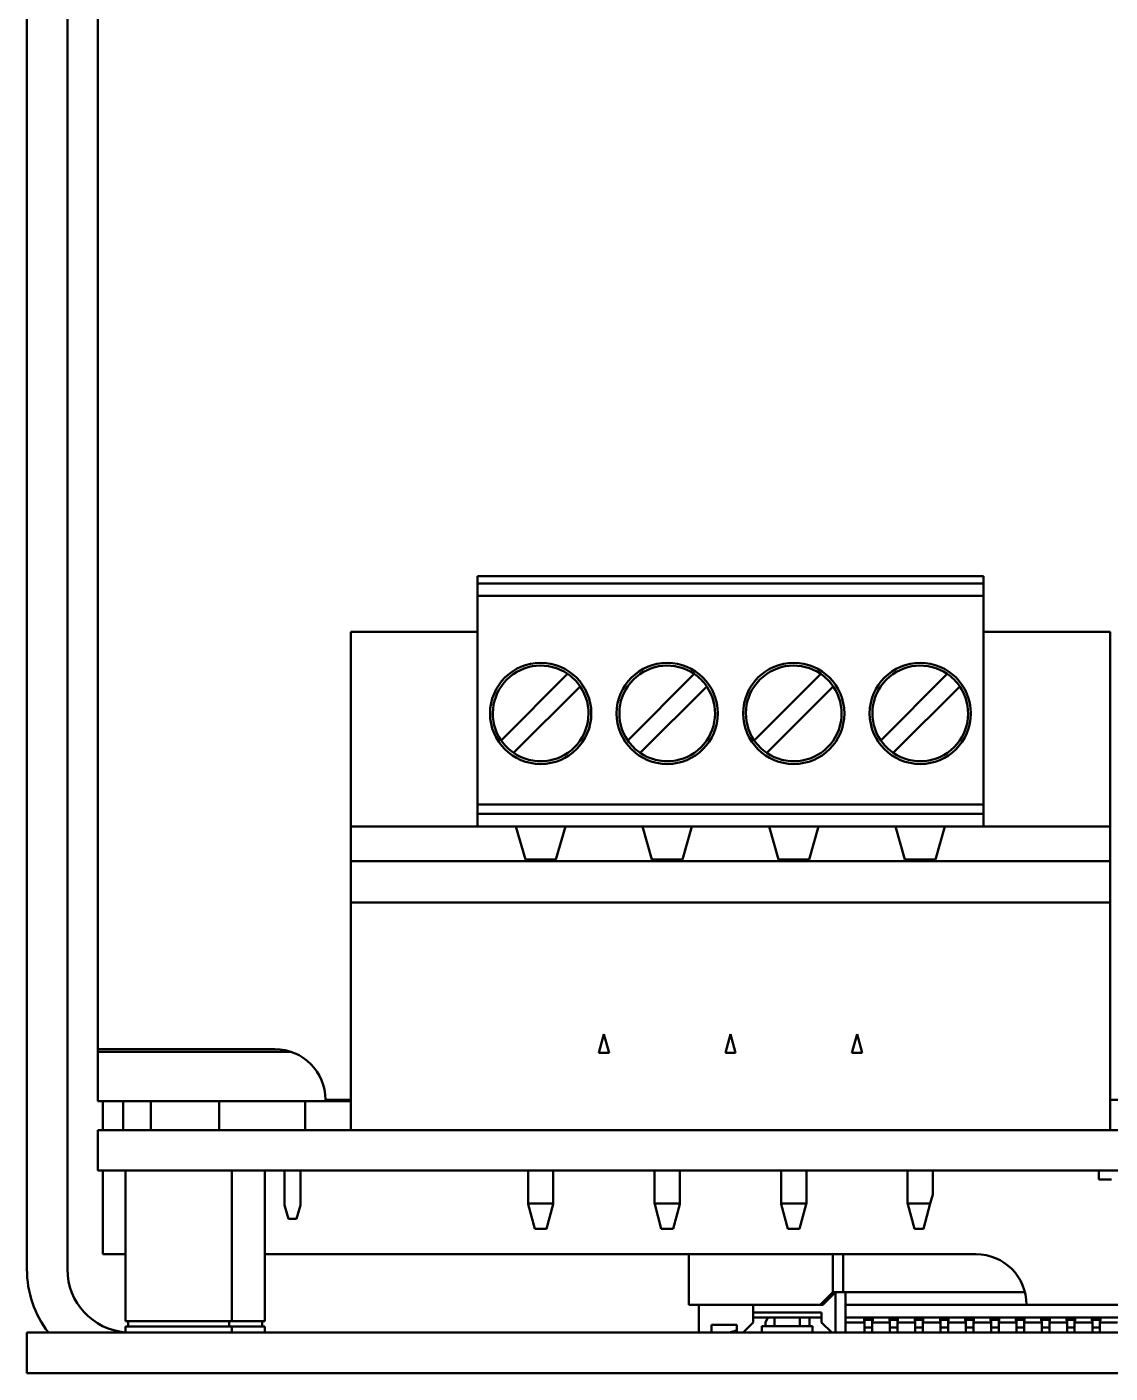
# Model space of a CAD drawing. Header units: millimetres. Extents: x 3137 to 5094, y 789 to 1822.
# Drawn here: x 3762.6 to 3805.4, y 1324.7 to 1377.9 of the extents above; entities that cross this region are included whole.
import ezdxf

# ---------------------------------------------------------------- set-up
doc = ezdxf.new("R2010")
doc.units = ezdxf.units.MM
doc.header["$LTSCALE"] = 1.8
doc.layers.add('외형선(ISO)', color=7, linetype='Continuous', lineweight=50)

msp = doc.modelspace()

# ---------------------------------------------------------------- linework, layer by layer
at = {"layer": '외형선(ISO)'}
for p, q in [((3762.588, 1396.681), (3762.588, 1328.781)), ((3764.188, 1328.781), (3764.188, 1396.681)), ((3765.388, 1386.481), (3765.388, 1337.481)), ((3780.388, 1356.181), (3800.388, 1356.181)), ((3780.388, 1355.981), (3780.388, 1356.181)), ((3800.388, 1355.981), (3800.388, 1356.181)), ((3780.388, 1355.881), (3780.388, 1355.981)), ((3800.388, 1355.881), (3780.388, 1355.881)), ((3780.388, 1355.881), (3780.388, 1355.401)), ((3800.388, 1355.881), (3800.388, 1355.981)), ((3800.388, 1355.881), (3800.388, 1355.401)), ((3780.388, 1355.376), (3780.388, 1355.401)), ((3800.388, 1355.401), (3780.388, 1355.401)), ((3780.388, 1355.176), (3780.388, 1355.376)), ((3780.388, 1355.176), (3780.388, 1347.751)), ((3800.388, 1355.401), (3800.388, 1355.376)), ((3800.388, 1355.176), (3800.388, 1355.376)), ((3800.388, 1347.751), (3800.388, 1355.176)), ((3775.388, 1353.981), (3775.388, 1346.281)), ((3775.388, 1353.981), (3776.388, 1353.981)), ((3780.388, 1353.981), (3776.388, 1353.981)), ((3804.388, 1353.981), (3800.388, 1353.981)), ((3804.388, 1353.981), (3805.388, 1353.981)), ((3805.388, 1353.981), (3805.388, 1346.281)), ((3783.955, 1352.313), (3781.326, 1349.684)), ((3786.326, 1349.684), (3788.955, 1352.313)), ((3793.955, 1352.313), (3791.326, 1349.684)), ((3796.326, 1349.684), (3798.955, 1352.313)), ((3781.821, 1349.189), (3784.45, 1351.818)), ((3786.821, 1349.189), (3789.45, 1351.818)), ((3794.45, 1351.818), (3791.821, 1349.189)), ((3799.45, 1351.818), (3796.821, 1349.189)), ((3780.388, 1347.151), (3780.388, 1347.751)), ((3800.388, 1347.151), (3800.388, 1347.751)), ((3800.388, 1347.151), (3780.388, 1347.151)), ((3780.388, 1347.151), (3780.388, 1346.781)), ((3800.388, 1347.151), (3800.388, 1346.781)), ((3780.388, 1346.781), (3780.388, 1346.281)), ((3800.388, 1346.781), (3780.388, 1346.781)), ((3800.388, 1346.781), (3800.388, 1346.281)), ((3775.388, 1346.281), (3781.913, 1346.281)), ((3775.388, 1344.907), (3775.388, 1346.281)), ((3782.283, 1344.981), (3781.913, 1346.281)), ((3781.913, 1346.281), (3783.863, 1346.281)), ((3783.863, 1346.281), (3783.493, 1344.981)), ((3783.863, 1346.281), (3786.913, 1346.281)), ((3787.283, 1344.981), (3786.913, 1346.281)), ((3788.863, 1346.281), (3786.913, 1346.281)), ((3788.863, 1346.281), (3788.493, 1344.981)), ((3788.863, 1346.281), (3791.913, 1346.281)), ((3792.283, 1344.981), (3791.913, 1346.281)), ((3791.913, 1346.281), (3793.863, 1346.281)), ((3793.863, 1346.281), (3793.493, 1344.981)), ((3793.863, 1346.281), (3796.913, 1346.281)), ((3797.283, 1344.981), (3796.913, 1346.281)), ((3798.863, 1346.281), (3796.913, 1346.281)), ((3798.863, 1346.281), (3798.493, 1344.981)), ((3805.388, 1346.281), (3798.863, 1346.281)), ((3805.388, 1344.907), (3805.388, 1346.281)), ((3783.493, 1344.981), (3782.283, 1344.981)), ((3788.493, 1344.981), (3787.283, 1344.981)), ((3793.493, 1344.981), (3792.283, 1344.981)), ((3798.493, 1344.981), (3797.283, 1344.981)), ((3805.388, 1344.907), (3775.388, 1344.907)), ((3775.388, 1343.281), (3775.388, 1344.907)), ((3805.388, 1343.281), (3805.388, 1344.907)), ((3775.388, 1334.281), (3775.388, 1343.281)), ((3805.388, 1343.281), (3775.388, 1343.281)), ((3805.388, 1334.281), (3805.388, 1343.281)), ((3785.187, 1337.331), (3785.388, 1338.081)), ((3785.388, 1338.081), (3785.589, 1337.331)), ((3790.187, 1337.331), (3790.388, 1338.081)), ((3790.388, 1338.081), (3790.589, 1337.331)), ((3795.187, 1337.331), (3795.388, 1338.081)), ((3795.388, 1338.081), (3795.589, 1337.331)), ((3765.388, 1337.481), (3765.388, 1337.381)), ((3765.388, 1337.481), (3772.388, 1337.481)), ((3765.388, 1337.381), (3773.012, 1337.381)), ((3765.388, 1337.381), (3765.388, 1335.425)), ((3785.589, 1337.331), (3785.187, 1337.331)), ((3790.589, 1337.331), (3790.187, 1337.331)), ((3795.589, 1337.331), (3795.187, 1337.331)), ((3765.388, 1335.425), (3775.388, 1335.425)), ((3765.588, 1335.425), (3765.588, 1334.281)), ((3766.388, 1335.425), (3766.388, 1334.281)), ((3767.488, 1335.425), (3767.488, 1334.281)), ((3770.188, 1334.281), (3770.188, 1335.425)), ((3773.588, 1335.425), (3773.588, 1334.281)), ((3774.388, 1335.481), (3775.388, 1335.481)), ((3805.388, 1335.481), (3807.398, 1335.481)), ((3765.388, 1334.281), (3853.388, 1334.281)), ((3765.388, 1332.681), (3765.388, 1334.281)), ((3766.488, 1332.681), (3765.388, 1332.681)), ((3765.588, 1332.681), (3765.588, 1329.381)), ((3766.488, 1332.681), (3770.688, 1332.681)), ((3766.488, 1332.681), (3766.488, 1326.733)), ((3770.688, 1332.681), (3770.688, 1326.733)), ((3853.388, 1332.681), (3770.688, 1332.681)), ((3771.988, 1332.681), (3771.988, 1326.733)), ((3772.763, 1331.323), (3772.763, 1332.681)), ((3773.403, 1332.681), (3773.403, 1331.323)), ((3782.388, 1331.381), (3782.388, 1332.681)), ((3783.388, 1331.381), (3783.388, 1332.681)), ((3787.388, 1332.681), (3787.388, 1331.381)), ((3788.388, 1331.381), (3788.388, 1332.681)), ((3792.388, 1332.681), (3792.388, 1331.381)), ((3793.388, 1331.381), (3793.388, 1332.681)), ((3797.388, 1332.681), (3797.388, 1331.381)), ((3798.388, 1331.781), (3798.388, 1332.681)), ((3804.938, 1332.325), (3804.938, 1332.681)), ((3805.438, 1332.325), (3804.938, 1332.325)), ((3798.281, 1331.381), (3798.378, 1331.743)), ((3798.378, 1331.743), (3798.388, 1331.781)), ((3772.923, 1330.777), (3772.763, 1331.323)), ((3773.403, 1331.323), (3773.243, 1330.777)), ((3782.388, 1331.381), (3782.398, 1331.381)), ((3782.388, 1331.381), (3782.393, 1331.362)), ((3782.393, 1331.362), (3782.656, 1330.381)), ((3782.398, 1331.381), (3782.888, 1331.381)), ((3782.888, 1331.381), (3783.378, 1331.381)), ((3783.12, 1330.381), (3783.383, 1331.362)), ((3783.378, 1331.381), (3783.388, 1331.381)), ((3783.383, 1331.362), (3783.388, 1331.381)), ((3787.398, 1331.381), (3787.388, 1331.381)), ((3787.393, 1331.362), (3787.388, 1331.381)), ((3787.656, 1330.381), (3787.393, 1331.362)), ((3787.888, 1331.381), (3787.398, 1331.381)), ((3787.888, 1331.381), (3788.378, 1331.381)), ((3788.12, 1330.381), (3788.383, 1331.362)), ((3788.378, 1331.381), (3788.388, 1331.381)), ((3788.383, 1331.362), (3788.388, 1331.381)), ((3792.398, 1331.381), (3792.388, 1331.381)), ((3792.393, 1331.362), (3792.388, 1331.381)), ((3792.656, 1330.381), (3792.393, 1331.362)), ((3792.888, 1331.381), (3792.398, 1331.381)), ((3792.888, 1331.381), (3793.378, 1331.381)), ((3793.12, 1330.381), (3793.383, 1331.362)), ((3793.378, 1331.381), (3793.388, 1331.381)), ((3793.383, 1331.362), (3793.388, 1331.381)), ((3797.398, 1331.381), (3797.388, 1331.381)), ((3797.393, 1331.362), (3797.388, 1331.381)), ((3797.656, 1330.381), (3797.393, 1331.362)), ((3797.888, 1331.381), (3797.398, 1331.381)), ((3797.888, 1331.381), (3798.281, 1331.381)), ((3798.013, 1330.381), (3798.281, 1331.381)), ((3773.243, 1330.777), (3772.923, 1330.777)), ((3782.656, 1330.381), (3782.888, 1330.381)), ((3782.888, 1330.381), (3783.12, 1330.381)), ((3787.656, 1330.381), (3787.888, 1330.381)), ((3787.888, 1330.381), (3788.12, 1330.381)), ((3792.656, 1330.381), (3792.888, 1330.381)), ((3792.888, 1330.381), (3793.12, 1330.381)), ((3797.656, 1330.381), (3797.888, 1330.381)), ((3798.013, 1330.381), (3797.888, 1330.381)), ((3765.588, 1329.381), (3766.488, 1329.381)), ((3771.988, 1329.381), (3800.088, 1329.381)), ((3788.738, 1327.381), (3788.738, 1329.381)), ((3794.438, 1327.881), (3794.438, 1329.381)), ((3794.838, 1327.881), (3794.838, 1329.381)), ((3788.738, 1327.381), (3789.138, 1327.381)), ((3789.138, 1327.381), (3791.288, 1327.381)), ((3789.138, 1326.281), (3789.138, 1327.381)), ((3791.288, 1327.381), (3794.038, 1327.381)), ((3791.288, 1326.681), (3791.288, 1327.381)), ((3791.288, 1327.381), (3793.938, 1327.381)), ((3794.438, 1327.881), (3793.938, 1327.381)), ((3794.038, 1327.381), (3794.009, 1327.451)), ((3794.038, 1327.381), (3794.538, 1327.881)), ((3794.538, 1327.881), (3794.438, 1327.881)), ((3794.938, 1327.881), (3794.538, 1327.881)), ((3794.538, 1326.281), (3794.538, 1327.881)), ((3794.938, 1327.381), (3794.938, 1327.881)), ((3802.024, 1327.881), (3794.938, 1327.881)), ((3794.938, 1327.881), (3802.024, 1327.881)), ((3794.938, 1327.381), (3794.938, 1326.281)), ((3802.088, 1327.381), (3794.938, 1327.381)), ((3802.088, 1327.381), (3844.588, 1327.381)), ((3791.288, 1327.081), (3793.988, 1327.081)), ((3793.988, 1326.881), (3791.288, 1326.881)), ((3791.768, 1326.681), (3791.868, 1326.881)), ((3792.133, 1326.711), (3792.133, 1326.881)), ((3793.133, 1326.711), (3793.133, 1326.881)), ((3793.508, 1326.881), (3793.508, 1326.531)), ((3793.988, 1327.081), (3793.988, 1326.681)), ((3794.938, 1326.881), (3835.738, 1326.881)), ((3795.668, 1326.741), (3795.668, 1326.881)), ((3795.688, 1326.881), (3795.688, 1326.781)), ((3795.988, 1326.881), (3795.988, 1326.781)), ((3796.008, 1326.881), (3796.008, 1326.741)), ((3796.668, 1326.881), (3796.668, 1326.741)), ((3796.688, 1326.881), (3796.688, 1326.781)), ((3796.988, 1326.881), (3796.988, 1326.781)), ((3797.008, 1326.881), (3797.008, 1326.741)), ((3797.668, 1326.881), (3797.668, 1326.741)), ((3797.688, 1326.881), (3797.688, 1326.781)), ((3797.988, 1326.881), (3797.988, 1326.781)), ((3798.008, 1326.741), (3798.008, 1326.881)), ((3798.668, 1326.881), (3798.668, 1326.741)), ((3798.688, 1326.881), (3798.688, 1326.781)), ((3798.988, 1326.881), (3798.988, 1326.781)), ((3799.008, 1326.741), (3799.008, 1326.881)), ((3799.668, 1326.881), (3799.668, 1326.741)), ((3799.688, 1326.881), (3799.688, 1326.781)), ((3799.988, 1326.881), (3799.988, 1326.781)), ((3800.008, 1326.741), (3800.008, 1326.881)), ((3800.668, 1326.881), (3800.668, 1326.741)), ((3800.688, 1326.881), (3800.688, 1326.781)), ((3800.988, 1326.881), (3800.988, 1326.781)), ((3801.008, 1326.741), (3801.008, 1326.881)), ((3801.668, 1326.881), (3801.668, 1326.741)), ((3801.688, 1326.881), (3801.688, 1326.781)), ((3801.988, 1326.881), (3801.988, 1326.781)), ((3802.008, 1326.741), (3802.008, 1326.881)), ((3802.668, 1326.881), (3802.668, 1326.741)), ((3802.688, 1326.881), (3802.688, 1326.781)), ((3802.988, 1326.881), (3802.988, 1326.781)), ((3803.008, 1326.741), (3803.008, 1326.881)), ((3803.668, 1326.881), (3803.668, 1326.741)), ((3803.688, 1326.881), (3803.688, 1326.781)), ((3803.988, 1326.881), (3803.988, 1326.781)), ((3804.008, 1326.741), (3804.008, 1326.881)), ((3804.668, 1326.881), (3804.668, 1326.741)), ((3804.688, 1326.881), (3804.688, 1326.781)), ((3804.988, 1326.881), (3804.988, 1326.781)), ((3805.008, 1326.741), (3805.008, 1326.881)), ((3770.688, 1326.733), (3766.488, 1326.733)), ((3766.488, 1326.523), (3770.688, 1326.523)), ((3766.488, 1326.523), (3766.488, 1326.281)), ((3766.593, 1326.733), (3766.593, 1326.523)), ((3770.583, 1326.733), (3770.583, 1326.523)), ((3771.988, 1326.733), (3770.688, 1326.733)), ((3770.688, 1326.523), (3771.988, 1326.523)), ((3770.688, 1326.523), (3770.688, 1326.281)), ((3771.883, 1326.733), (3771.883, 1326.523)), ((3771.988, 1326.523), (3771.988, 1326.281)), ((3789.638, 1326.581), (3789.638, 1326.281)), ((3790.638, 1326.581), (3789.638, 1326.581)), ((3790.638, 1326.281), (3790.638, 1326.581)), ((3790.888, 1326.281), (3791.288, 1326.681)), ((3791.633, 1326.531), (3791.683, 1326.531)), ((3791.633, 1326.281), (3791.633, 1326.531)), ((3791.683, 1326.531), (3793.583, 1326.531)), ((3791.768, 1326.681), (3791.768, 1326.531)), ((3792.133, 1326.711), (3792.133, 1326.585)), ((3792.133, 1326.531), (3792.133, 1326.585)), ((3793.133, 1326.585), (3793.133, 1326.711)), ((3793.133, 1326.531), (3793.133, 1326.585)), ((3793.583, 1326.531), (3793.633, 1326.531)), ((3793.633, 1326.281), (3793.633, 1326.531)), ((3793.988, 1326.681), (3794.388, 1326.281)), ((3794.938, 1326.681), (3795.688, 1326.681)), ((3795.688, 1326.741), (3795.668, 1326.741)), ((3795.688, 1326.781), (3795.688, 1326.725)), ((3795.688, 1326.781), (3795.988, 1326.781)), ((3795.688, 1326.725), (3795.688, 1326.499)), ((3795.688, 1326.499), (3795.688, 1326.481)), ((3795.688, 1326.281), (3795.688, 1326.481)), ((3795.688, 1326.481), (3795.988, 1326.481)), ((3795.988, 1326.781), (3795.988, 1326.725)), ((3796.008, 1326.741), (3795.988, 1326.741)), ((3795.988, 1326.725), (3795.988, 1326.499)), ((3795.988, 1326.681), (3796.688, 1326.681)), ((3795.988, 1326.499), (3795.988, 1326.481)), ((3795.988, 1326.281), (3795.988, 1326.481)), ((3796.688, 1326.741), (3796.668, 1326.741)), ((3796.688, 1326.781), (3796.688, 1326.725)), ((3796.688, 1326.781), (3796.988, 1326.781)), ((3796.688, 1326.725), (3796.688, 1326.499)), ((3796.688, 1326.499), (3796.688, 1326.481)), ((3796.688, 1326.481), (3796.988, 1326.481)), ((3796.688, 1326.281), (3796.688, 1326.481)), ((3796.988, 1326.781), (3796.988, 1326.725)), ((3797.008, 1326.741), (3796.988, 1326.741)), ((3796.988, 1326.725), (3796.988, 1326.499)), ((3796.988, 1326.681), (3797.688, 1326.681)), ((3796.988, 1326.499), (3796.988, 1326.481)), ((3796.988, 1326.281), (3796.988, 1326.481)), ((3797.668, 1326.741), (3797.688, 1326.741)), ((3797.688, 1326.781), (3797.988, 1326.781)), ((3797.688, 1326.781), (3797.688, 1326.725)), ((3797.688, 1326.725), (3797.688, 1326.499)), ((3797.688, 1326.499), (3797.688, 1326.481)), ((3797.688, 1326.481), (3797.988, 1326.481)), ((3797.688, 1326.281), (3797.688, 1326.481)), ((3797.988, 1326.781), (3797.988, 1326.725)), ((3797.988, 1326.741), (3798.008, 1326.741)), ((3797.988, 1326.725), (3797.988, 1326.499)), ((3797.988, 1326.681), (3798.688, 1326.681)), ((3797.988, 1326.499), (3797.988, 1326.481)), ((3797.988, 1326.281), (3797.988, 1326.481)), ((3798.668, 1326.741), (3798.688, 1326.741)), ((3798.688, 1326.781), (3798.988, 1326.781)), ((3798.688, 1326.781), (3798.688, 1326.725)), ((3798.688, 1326.725), (3798.688, 1326.499)), ((3798.688, 1326.499), (3798.688, 1326.481)), ((3798.688, 1326.481), (3798.988, 1326.481)), ((3798.688, 1326.281), (3798.688, 1326.481)), ((3798.988, 1326.781), (3798.988, 1326.725)), ((3798.988, 1326.741), (3799.008, 1326.741)), ((3798.988, 1326.725), (3798.988, 1326.499)), ((3798.988, 1326.681), (3799.688, 1326.681)), ((3798.988, 1326.499), (3798.988, 1326.481)), ((3798.988, 1326.281), (3798.988, 1326.481)), ((3799.668, 1326.741), (3799.688, 1326.741)), ((3799.688, 1326.781), (3799.688, 1326.725)), ((3799.688, 1326.781), (3799.988, 1326.781)), ((3799.688, 1326.725), (3799.688, 1326.499)), ((3799.688, 1326.499), (3799.688, 1326.481)), ((3799.688, 1326.481), (3799.988, 1326.481)), ((3799.688, 1326.281), (3799.688, 1326.481)), ((3799.988, 1326.781), (3799.988, 1326.725)), ((3799.988, 1326.741), (3800.008, 1326.741)), ((3799.988, 1326.725), (3799.988, 1326.499)), ((3799.988, 1326.681), (3800.688, 1326.681)), ((3799.988, 1326.499), (3799.988, 1326.481)), ((3799.988, 1326.281), (3799.988, 1326.481)), ((3800.668, 1326.741), (3800.688, 1326.741)), ((3800.688, 1326.781), (3800.688, 1326.725)), ((3800.688, 1326.781), (3800.988, 1326.781)), ((3800.688, 1326.725), (3800.688, 1326.499)), ((3800.688, 1326.499), (3800.688, 1326.481)), ((3800.688, 1326.481), (3800.988, 1326.481)), ((3800.688, 1326.281), (3800.688, 1326.481)), ((3800.988, 1326.781), (3800.988, 1326.725)), ((3800.988, 1326.741), (3801.008, 1326.741)), ((3800.988, 1326.725), (3800.988, 1326.499)), ((3800.988, 1326.681), (3801.688, 1326.681)), ((3800.988, 1326.499), (3800.988, 1326.481)), ((3800.988, 1326.281), (3800.988, 1326.481)), ((3801.668, 1326.741), (3801.688, 1326.741)), ((3801.688, 1326.781), (3801.688, 1326.725)), ((3801.688, 1326.781), (3801.988, 1326.781)), ((3801.688, 1326.725), (3801.688, 1326.499)), ((3801.688, 1326.499), (3801.688, 1326.481)), ((3801.688, 1326.481), (3801.988, 1326.481)), ((3801.688, 1326.281), (3801.688, 1326.481)), ((3801.988, 1326.781), (3801.988, 1326.725)), ((3801.988, 1326.741), (3802.008, 1326.741)), ((3801.988, 1326.725), (3801.988, 1326.499)), ((3801.988, 1326.681), (3802.688, 1326.681)), ((3801.988, 1326.499), (3801.988, 1326.481)), ((3801.988, 1326.281), (3801.988, 1326.481)), ((3802.668, 1326.741), (3802.688, 1326.741)), ((3802.688, 1326.781), (3802.988, 1326.781)), ((3802.688, 1326.781), (3802.688, 1326.725)), ((3802.688, 1326.725), (3802.688, 1326.499)), ((3802.688, 1326.499), (3802.688, 1326.481)), ((3802.688, 1326.481), (3802.988, 1326.481)), ((3802.688, 1326.281), (3802.688, 1326.481)), ((3802.988, 1326.781), (3802.988, 1326.725)), ((3802.988, 1326.741), (3803.008, 1326.741)), ((3802.988, 1326.725), (3802.988, 1326.499)), ((3802.988, 1326.681), (3803.688, 1326.681)), ((3802.988, 1326.499), (3802.988, 1326.481)), ((3802.988, 1326.281), (3802.988, 1326.481)), ((3803.668, 1326.741), (3803.688, 1326.741)), ((3803.688, 1326.781), (3803.688, 1326.725)), ((3803.688, 1326.781), (3803.988, 1326.781)), ((3803.688, 1326.725), (3803.688, 1326.499)), ((3803.688, 1326.499), (3803.688, 1326.481)), ((3803.688, 1326.481), (3803.988, 1326.481)), ((3803.688, 1326.281), (3803.688, 1326.481)), ((3803.988, 1326.781), (3803.988, 1326.725)), ((3803.988, 1326.741), (3804.008, 1326.741)), ((3803.988, 1326.725), (3803.988, 1326.499)), ((3803.988, 1326.681), (3804.688, 1326.681)), ((3803.988, 1326.499), (3803.988, 1326.481)), ((3803.988, 1326.281), (3803.988, 1326.481)), ((3804.668, 1326.741), (3804.688, 1326.741)), ((3804.688, 1326.781), (3804.688, 1326.725)), ((3804.688, 1326.781), (3804.988, 1326.781)), ((3804.688, 1326.725), (3804.688, 1326.499)), ((3804.688, 1326.499), (3804.688, 1326.481)), ((3804.688, 1326.481), (3804.988, 1326.481)), ((3804.688, 1326.281), (3804.688, 1326.481)), ((3804.988, 1326.781), (3804.988, 1326.725)), ((3804.988, 1326.741), (3805.008, 1326.741)), ((3804.988, 1326.725), (3804.988, 1326.499)), ((3804.988, 1326.681), (3805.688, 1326.681)), ((3804.988, 1326.499), (3804.988, 1326.481)), ((3804.988, 1326.281), (3804.988, 1326.481)), ((3762.588, 1326.281), (3762.588, 1324.681)), ((3762.588, 1326.281), (3764.588, 1326.281)), ((3854.188, 1326.281), (3764.588, 1326.281)), ((3764.588, 1324.681), (3762.588, 1324.681)), ((3764.588, 1324.681), (3854.188, 1324.681))]:
    msp.add_line(p, q, dxfattribs=at)
for centre in [(3782.888, 1350.751), (3787.888, 1350.751), (3792.888, 1350.751), (3797.888, 1350.751)]:
    msp.add_circle(centre, 2, dxfattribs=at)
for centre, radius, start, end in [((3782.888, 1350.751), 1.891, 55.6635, 214.3365), ((3787.888, 1350.751), 1.891, 55.6635, 214.3365), ((3792.888, 1350.751), 1.891, 55.6635, 214.3365), ((3797.888, 1350.751), 1.891, 55.6635, 214.3365), ((3782.888, 1350.751), 1.891, 34.3365, 55.6635), ((3787.888, 1350.751), 1.891, 34.3365, 55.6635), ((3792.888, 1350.751), 1.891, 34.3365, 55.6635), ((3797.888, 1350.751), 1.891, 34.3365, 55.6635), ((3782.888, 1350.751), 1.891, 235.6635, 34.3365), ((3787.888, 1350.751), 1.891, 235.6635, 34.3365), ((3792.888, 1350.751), 1.891, 235.6635, 34.3365), ((3797.888, 1350.751), 1.891, 235.6635, 34.3365), ((3782.888, 1350.751), 1.891, 214.3365, 235.6635), ((3787.888, 1350.751), 1.891, 214.3365, 235.6635), ((3792.888, 1350.751), 1.891, 214.3365, 235.6635), ((3797.888, 1350.751), 1.891, 214.3365, 235.6635), ((3772.388, 1335.481), 2, 0, 90), ((3800.088, 1327.381), 2, 0, 90), ((3766.688, 1328.781), 4.1, 180, 217.5719), ((3766.688, 1328.781), 2.5, 180, 265.4114), ((3790.238, 1327.081), 0.8, 270, 300)]:
    msp.add_arc(centre, radius, start, end, dxfattribs=at)

doc.saveas('drawing.dxf')
